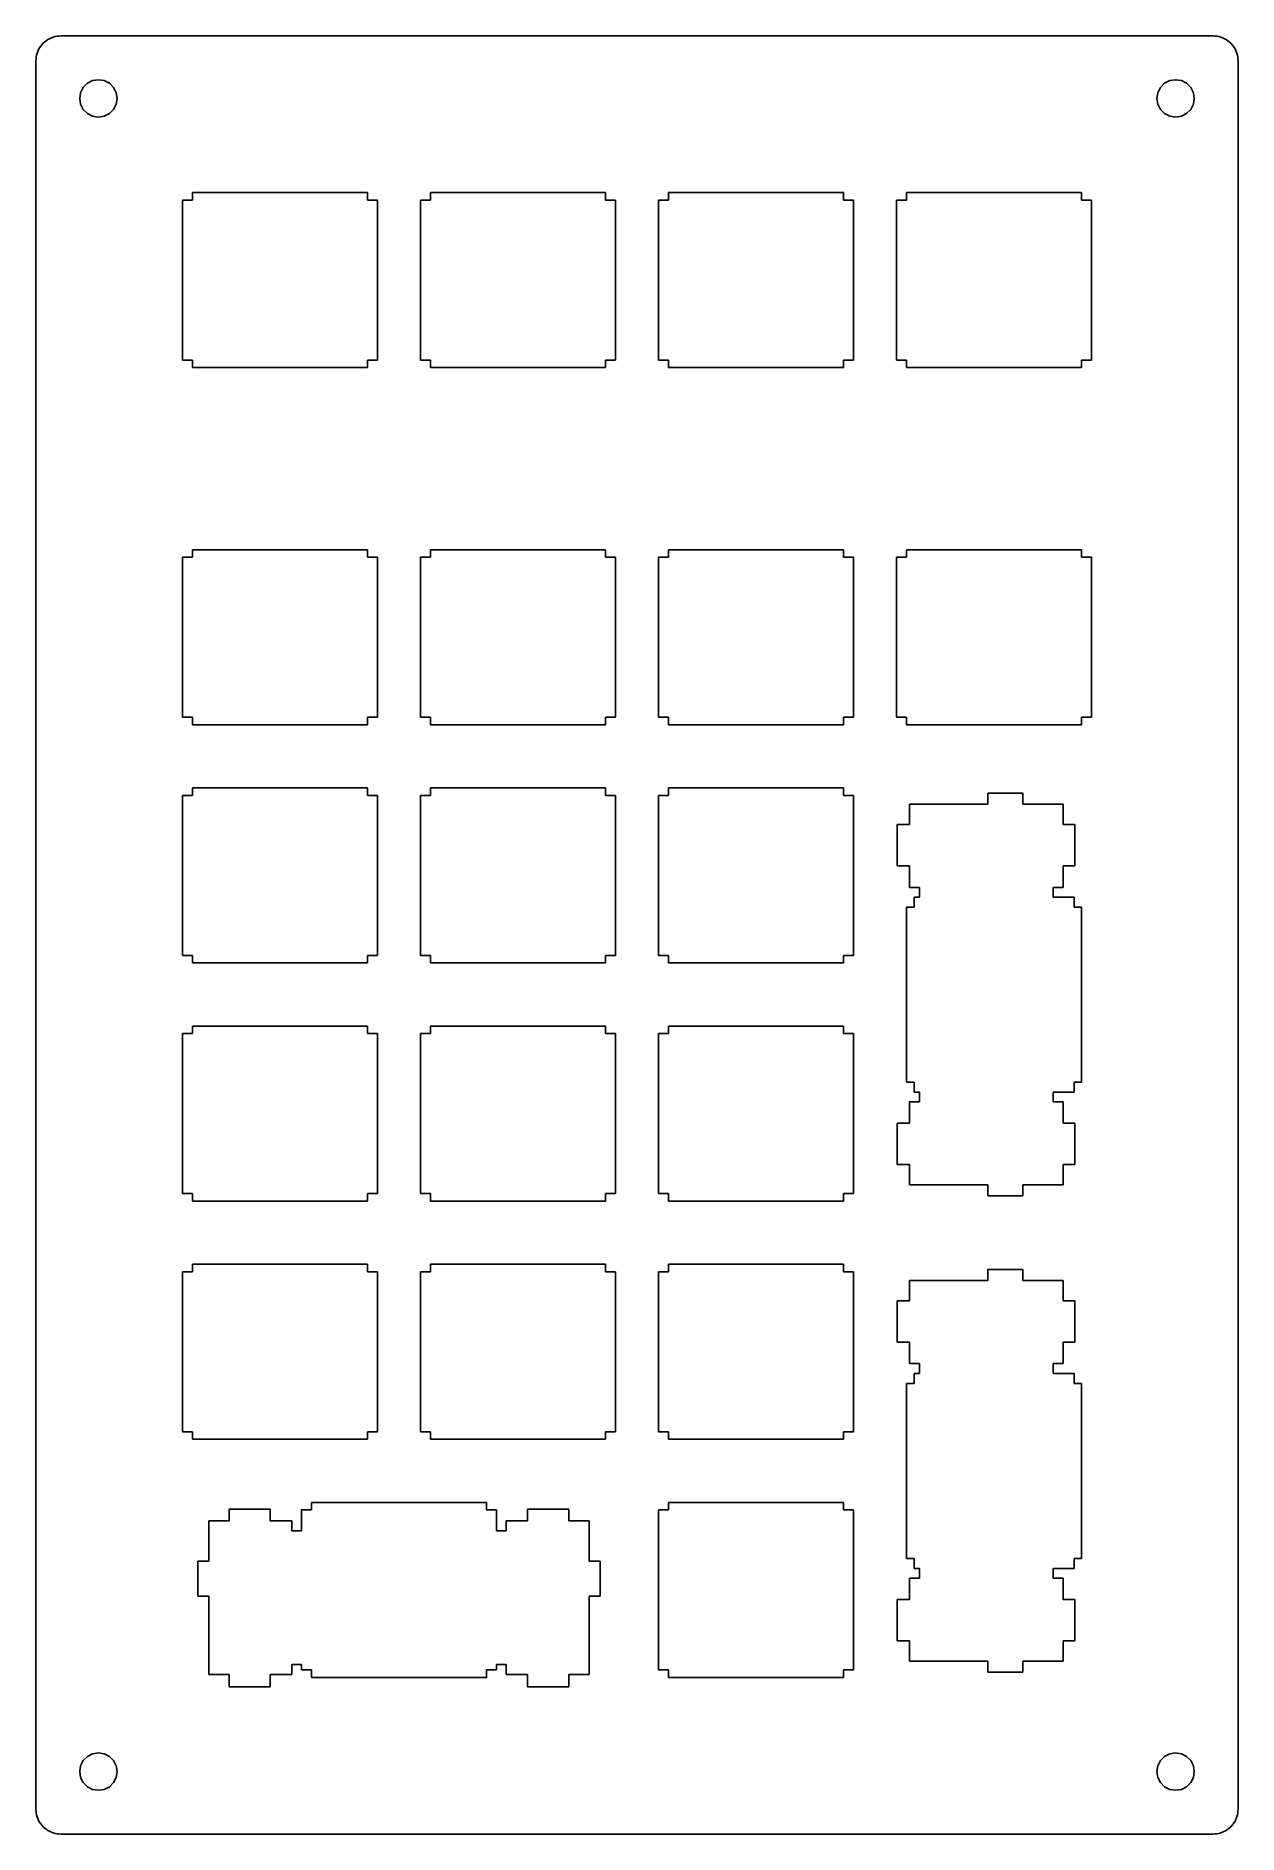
# Model space of a CAD drawing. Extents: x 0 to 96, y 0 to 144.
import ezdxf

# ---------------------------------------------------------------- set-up
doc = ezdxf.new("R2010")
doc.units = 0
doc.layers.get('0').update_dxf_attribs({"linetype": 'CONTINUOUS'})

msp = doc.modelspace()

# ---------------------------------------------------------------- linework, layer by layer
at = {"color": 0}
for p, q in [((1.32843, 143.786), (1.47588, 143.839)), ((1.47588, 143.839), (1.62609, 143.882)), ((1.62609, 143.882), (1.78043, 143.913)), ((1.78043, 143.913), (1.93614, 143.932)), ((1.93614, 143.932), (2.09324, 143.938)), ((2.09324, 143.938), (94.2936, 143.938)), ((94.2936, 143.938), (94.4506, 143.932)), ((94.4506, 143.932), (94.6065, 143.913)), ((94.6065, 143.913), (94.7607, 143.882)), ((94.7607, 143.882), (94.9124, 143.839)), ((94.9124, 143.839), (95.0584, 143.786)), ((0.118511, 142.251), (0.148828, 142.405)), ((0.148828, 142.405), (0.191547, 142.555)), ((0.191547, 142.555), (0.245291, 142.703)), ((0.245291, 142.703), (0.311437, 142.846)), ((0.311437, 142.846), (0.388606, 142.983)), ((0.388606, 142.983), (0.475424, 143.113)), ((0.475424, 143.113), (0.573264, 143.236)), ((0.573264, 143.236), (0.679372, 143.352)), ((0.679372, 143.352), (0.795129, 143.458)), ((0.795129, 143.458), (0.917773, 143.556)), ((0.917773, 143.556), (1.04869, 143.643)), ((1.04869, 143.643), (1.18511, 143.72)), ((1.18511, 143.72), (1.32843, 143.786)), ((95.0584, 143.786), (95.2017, 143.72)), ((95.2017, 143.72), (95.3382, 143.643)), ((95.3382, 143.643), (95.4691, 143.556)), ((95.4691, 143.556), (95.5933, 143.458)), ((95.5933, 143.458), (95.7076, 143.352)), ((95.7076, 143.352), (95.8151, 143.236)), ((95.8151, 143.236), (95.9115, 143.113)), ((95.9115, 143.113), (95.9982, 142.983)), ((95.9982, 142.983), (96.0755, 142.846)), ((96.0755, 142.846), (96.1415, 142.703)), ((96.1415, 142.703), (96.1954, 142.555)), ((96.1954, 142.555), (96.2395, 142.405)), ((96.2395, 142.405), (96.2685, 142.251)), ((0.093707, 141.938), (0.099219, 142.095)), ((0.093707, 2.11253), (0.093707, 141.938)), ((0.099219, 142.095), (0.118511, 142.251)), ((96.2685, 142.251), (96.2875, 142.095)), ((96.2875, 142.095), (96.2932, 141.938)), ((96.2932, 141.938), (96.2932, 2.11253)), ((3.66695, 139.401), (3.87918, 139.82)), ((3.87918, 139.82), (4.21128, 140.152)), ((4.21128, 140.152), (4.63021, 140.364)), ((4.63021, 140.364), (5.09323, 140.437)), ((5.09323, 140.437), (5.55763, 140.364)), ((5.55763, 140.364), (5.97517, 140.152)), ((5.97517, 140.152), (6.30728, 139.82)), ((6.30728, 139.82), (6.52089, 139.401)), ((89.8673, 139.401), (90.0797, 139.82)), ((90.0797, 139.82), (90.4117, 140.152)), ((90.4117, 140.152), (90.8293, 140.364)), ((90.8293, 140.364), (91.2936, 140.437)), ((91.2936, 140.437), (91.7582, 140.364)), ((91.7582, 140.364), (92.1755, 140.152)), ((92.1755, 140.152), (92.5079, 139.82)), ((92.5079, 139.82), (92.7213, 139.401)), ((3.59392, 138.938), (3.66695, 139.401)), ((3.66695, 138.473), (3.59392, 138.938)), ((3.87918, 138.056), (3.66695, 138.473)), ((6.52089, 138.473), (6.30728, 138.056)), ((6.52089, 139.401), (6.59391, 138.938)), ((6.59391, 138.938), (6.52089, 138.473)), ((89.7943, 138.938), (89.8673, 139.401)), ((89.8673, 138.473), (89.7943, 138.938)), ((90.0797, 138.056), (89.8673, 138.473)), ((92.7213, 138.473), (92.5079, 138.056)), ((92.7213, 139.401), (92.7943, 138.938)), ((92.7943, 138.938), (92.7213, 138.473)), ((4.21128, 137.724), (3.87918, 138.056)), ((4.63021, 137.51), (4.21128, 137.724)), ((5.09323, 137.437), (4.63021, 137.51)), ((5.55763, 137.51), (5.09323, 137.437)), ((5.97517, 137.724), (5.55763, 137.51)), ((6.30728, 138.056), (5.97517, 137.724)), ((90.4117, 137.724), (90.0797, 138.056)), ((90.8293, 137.51), (90.4117, 137.724)), ((91.2936, 137.437), (90.8293, 137.51)), ((91.7582, 137.51), (91.2936, 137.437)), ((92.1755, 137.724), (91.7582, 137.51)), ((92.5079, 138.056), (92.1755, 137.724)), ((12.6187, 130.813), (12.6187, 131.413)), ((12.6187, 131.413), (26.6182, 131.413)), ((26.6182, 131.413), (26.6182, 130.813)), ((31.6687, 130.813), (31.6687, 131.413)), ((31.6687, 131.413), (45.6681, 131.413)), ((45.6681, 131.413), (45.6681, 130.813)), ((50.7189, 130.813), (50.7189, 131.413)), ((50.7189, 131.413), (64.7181, 131.413)), ((64.7181, 131.413), (64.7181, 130.813)), ((69.7689, 130.813), (69.7689, 131.413)), ((69.7689, 131.413), (83.7681, 131.413)), ((83.7681, 131.413), (83.7681, 130.813)), ((11.8194, 118.012), (11.8194, 130.813)), ((11.8194, 130.813), (12.6187, 130.813)), ((26.6182, 130.813), (27.4188, 130.813)), ((27.4188, 130.813), (27.4188, 118.012)), ((30.8694, 118.012), (30.8694, 130.813)), ((30.8694, 130.813), (31.6687, 130.813)), ((45.6681, 130.813), (46.4689, 130.813)), ((46.4689, 130.813), (46.4689, 118.012)), ((49.9195, 118.012), (49.9195, 130.813)), ((49.9195, 130.813), (50.7189, 130.813)), ((64.7181, 130.813), (65.519, 130.813)), ((65.519, 130.813), (65.519, 118.012)), ((68.9695, 118.012), (68.9695, 130.813)), ((68.9695, 130.813), (69.7689, 130.813)), ((83.7681, 130.813), (84.569, 130.813)), ((84.569, 130.813), (84.569, 118.012)), ((12.6187, 118.012), (11.8194, 118.012)), ((12.6187, 117.413), (12.6187, 118.012)), ((26.6182, 118.012), (26.6182, 117.413)), ((27.4188, 118.012), (26.6182, 118.012)), ((31.6687, 118.012), (30.8694, 118.012)), ((31.6687, 117.413), (31.6687, 118.012)), ((45.6681, 118.012), (45.6681, 117.413)), ((46.4689, 118.012), (45.6681, 118.012)), ((50.7189, 118.012), (49.9195, 118.012)), ((50.7189, 117.413), (50.7189, 118.012)), ((64.7181, 118.012), (64.7181, 117.413)), ((65.519, 118.012), (64.7181, 118.012)), ((69.7689, 118.012), (68.9695, 118.012)), ((69.7689, 117.413), (69.7689, 118.012)), ((83.7681, 118.012), (83.7681, 117.413)), ((84.569, 118.012), (83.7681, 118.012)), ((26.6182, 117.413), (12.6187, 117.413)), ((45.6681, 117.413), (31.6687, 117.413)), ((64.7181, 117.413), (50.7189, 117.413)), ((83.7681, 117.413), (69.7689, 117.413)), ((11.8194, 89.4373), (11.8194, 102.238)), ((11.8194, 102.238), (12.6187, 102.238)), ((12.6187, 102.238), (12.6187, 102.838)), ((12.6187, 102.838), (26.6182, 102.838)), ((26.6182, 102.838), (26.6182, 102.238)), ((26.6182, 102.238), (27.4188, 102.238)), ((27.4188, 102.238), (27.4188, 89.4373)), ((30.8694, 89.4373), (30.8694, 102.238)), ((30.8694, 102.238), (31.6687, 102.238)), ((31.6687, 102.238), (31.6687, 102.838)), ((31.6687, 102.838), (45.6681, 102.838)), ((45.6681, 102.838), (45.6681, 102.238)), ((45.6681, 102.238), (46.4689, 102.238)), ((46.4689, 102.238), (46.4689, 89.4373)), ((49.9195, 89.4373), (49.9195, 102.238)), ((49.9195, 102.238), (50.7189, 102.238)), ((50.7189, 102.238), (50.7189, 102.838)), ((50.7189, 102.838), (64.7181, 102.838)), ((64.7181, 102.838), (64.7181, 102.238)), ((64.7181, 102.238), (65.519, 102.238)), ((65.519, 102.238), (65.519, 89.4373)), ((68.9695, 89.4373), (68.9695, 102.238)), ((68.9695, 102.238), (69.7689, 102.238)), ((69.7689, 102.238), (69.7689, 102.838)), ((69.7689, 102.838), (83.7681, 102.838)), ((83.7681, 102.838), (83.7681, 102.238)), ((83.7681, 102.238), (84.569, 102.238)), ((84.569, 102.238), (84.569, 89.4373)), ((12.6187, 89.4373), (11.8194, 89.4373)), ((12.6187, 88.8379), (12.6187, 89.4373)), ((26.6182, 89.4373), (26.6182, 88.8379)), ((27.4188, 89.4373), (26.6182, 89.4373)), ((31.6687, 89.4373), (30.8694, 89.4373)), ((31.6687, 88.8379), (31.6687, 89.4373)), ((45.6681, 89.4373), (45.6681, 88.8379)), ((46.4689, 89.4373), (45.6681, 89.4373)), ((50.7189, 89.4373), (49.9195, 89.4373)), ((50.7189, 88.8379), (50.7189, 89.4373)), ((64.7181, 89.4373), (64.7181, 88.8379)), ((65.519, 89.4373), (64.7181, 89.4373)), ((69.7689, 89.4373), (68.9695, 89.4373)), ((69.7689, 88.8379), (69.7689, 89.4373)), ((83.7681, 89.4373), (83.7681, 88.8379)), ((84.569, 89.4373), (83.7681, 89.4373)), ((26.6182, 88.8379), (12.6187, 88.8379)), ((45.6681, 88.8379), (31.6687, 88.8379)), ((64.7181, 88.8379), (50.7189, 88.8379)), ((83.7681, 88.8379), (69.7689, 88.8379)), ((12.6187, 83.1882), (12.6187, 83.7875)), ((12.6187, 83.7875), (26.6182, 83.7875)), ((26.6182, 83.7875), (26.6182, 83.1882)), ((31.6687, 83.1882), (31.6687, 83.7875)), ((31.6687, 83.7875), (45.6681, 83.7875)), ((45.6681, 83.7875), (45.6681, 83.1882)), ((50.7189, 83.1882), (50.7189, 83.7875)), ((50.7189, 83.7875), (64.7181, 83.7875)), ((64.7181, 83.7875), (64.7181, 83.1882)), ((11.8194, 70.3873), (11.8194, 83.1882)), ((11.8194, 83.1882), (12.6187, 83.1882)), ((26.6182, 83.1882), (27.4188, 83.1882)), ((27.4188, 83.1882), (27.4188, 70.3873)), ((30.8694, 70.3873), (30.8694, 83.1882)), ((30.8694, 83.1882), (31.6687, 83.1882)), ((45.6681, 83.1882), (46.4689, 83.1882)), ((46.4689, 83.1882), (46.4689, 70.3873)), ((49.9195, 70.3873), (49.9195, 83.1882)), ((49.9195, 83.1882), (50.7189, 83.1882)), ((64.7181, 83.1882), (65.519, 83.1882)), ((65.519, 83.1882), (65.519, 70.3873)), ((69.9989, 80.862), (69.9989, 82.4879)), ((69.9989, 82.4879), (76.2688, 82.4879)), ((76.2688, 82.4879), (76.2688, 83.3632)), ((76.2688, 83.3632), (79.0691, 83.3632)), ((79.0691, 83.3632), (79.0691, 82.4879)), ((79.0691, 82.4879), (82.2992, 82.4879)), ((82.2992, 82.4879), (82.2992, 80.862)), ((69.0192, 77.5628), (69.0192, 80.862)), ((69.0192, 80.862), (69.9989, 80.862)), ((82.2992, 80.862), (83.2185, 80.862)), ((83.2185, 80.862), (83.2185, 77.5628)), ((69.9989, 77.5628), (69.0192, 77.5628)), ((69.9989, 75.8377), (69.9989, 77.5628)), ((83.2185, 77.5628), (82.2992, 77.5628)), ((82.2992, 77.5628), (82.2992, 75.8377)), ((70.7983, 75.8377), (69.9989, 75.8377)), ((70.3682, 74.2625), (70.3682, 75.0616)), ((70.3682, 75.0616), (70.7983, 75.0616)), ((70.7983, 75.0616), (70.7983, 75.8377)), ((82.2992, 75.8377), (81.4987, 75.8377)), ((81.4987, 75.8377), (81.4987, 75.0616)), ((81.4987, 75.0616), (83.1688, 75.0616)), ((83.1688, 75.0616), (83.1688, 74.2625)), ((69.7689, 60.2629), (69.7689, 74.2625)), ((69.7689, 74.2625), (70.3682, 74.2625)), ((83.1688, 74.2625), (83.7681, 74.2625)), ((83.7681, 74.2625), (83.7681, 60.2629)), ((12.6187, 70.3873), (11.8194, 70.3873)), ((12.6187, 69.7879), (12.6187, 70.3873)), ((26.6182, 69.7879), (12.6187, 69.7879)), ((26.6182, 70.3873), (26.6182, 69.7879)), ((27.4188, 70.3873), (26.6182, 70.3873)), ((31.6687, 70.3873), (30.8694, 70.3873)), ((31.6687, 69.7879), (31.6687, 70.3873)), ((45.6681, 69.7879), (31.6687, 69.7879)), ((45.6681, 70.3873), (45.6681, 69.7879)), ((46.4689, 70.3873), (45.6681, 70.3873)), ((50.7189, 70.3873), (49.9195, 70.3873)), ((50.7189, 69.7879), (50.7189, 70.3873)), ((64.7181, 69.7879), (50.7189, 69.7879)), ((64.7181, 70.3873), (64.7181, 69.7879)), ((65.519, 70.3873), (64.7181, 70.3873)), ((12.6187, 64.1382), (12.6187, 64.7375)), ((12.6187, 64.7375), (26.6182, 64.7375)), ((26.6182, 64.7375), (26.6182, 64.1382)), ((31.6687, 64.1382), (31.6687, 64.7375)), ((31.6687, 64.7375), (45.6681, 64.7375)), ((45.6681, 64.7375), (45.6681, 64.1382)), ((50.7189, 64.1382), (50.7189, 64.7375)), ((50.7189, 64.7375), (64.7181, 64.7375)), ((64.7181, 64.7375), (64.7181, 64.1382)), ((11.8194, 51.3373), (11.8194, 64.1382)), ((11.8194, 64.1382), (12.6187, 64.1382)), ((26.6182, 64.1382), (27.4188, 64.1382)), ((27.4188, 64.1382), (27.4188, 51.3373)), ((30.8694, 51.3373), (30.8694, 64.1382)), ((30.8694, 64.1382), (31.6687, 64.1382)), ((45.6681, 64.1382), (46.4689, 64.1382)), ((46.4689, 64.1382), (46.4689, 51.3373)), ((49.9195, 51.3373), (49.9195, 64.1382)), ((49.9195, 64.1382), (50.7189, 64.1382)), ((64.7181, 64.1382), (65.519, 64.1382)), ((65.519, 64.1382), (65.519, 51.3373)), ((70.3682, 60.2629), (69.7689, 60.2629)), ((70.3682, 59.4625), (70.3682, 60.2629)), ((70.7983, 59.4625), (70.3682, 59.4625)), ((70.7983, 58.6878), (70.7983, 59.4625)), ((83.1688, 59.4625), (81.4987, 59.4625)), ((81.4987, 59.4625), (81.4987, 58.6878)), ((83.1688, 60.2629), (83.1688, 59.4625)), ((83.7681, 60.2629), (83.1688, 60.2629)), ((69.9989, 56.9627), (69.9989, 58.6878)), ((69.9989, 58.6878), (70.7983, 58.6878)), ((81.4987, 58.6878), (82.2992, 58.6878)), ((82.2992, 58.6878), (82.2992, 56.9627)), ((69.0192, 53.6621), (69.0192, 56.9627)), ((69.0192, 56.9627), (69.9989, 56.9627)), ((82.2992, 56.9627), (83.2185, 56.9627)), ((83.2185, 56.9627), (83.2185, 53.6621)), ((69.9989, 53.6621), (69.0192, 53.6621)), ((69.9989, 52.0375), (69.9989, 53.6621)), ((83.2185, 53.6621), (82.2992, 53.6621)), ((82.2992, 53.6621), (82.2992, 52.0375)), ((76.2688, 52.0375), (69.9989, 52.0375)), ((76.2688, 51.1623), (76.2688, 52.0375)), ((82.2992, 52.0375), (79.0691, 52.0375)), ((79.0691, 52.0375), (79.0691, 51.1623)), ((12.6187, 51.3373), (11.8194, 51.3373)), ((12.6187, 50.7379), (12.6187, 51.3373)), ((26.6182, 50.7379), (12.6187, 50.7379)), ((26.6182, 51.3373), (26.6182, 50.7379)), ((27.4188, 51.3373), (26.6182, 51.3373)), ((31.6687, 51.3373), (30.8694, 51.3373)), ((31.6687, 50.7379), (31.6687, 51.3373)), ((45.6681, 50.7379), (31.6687, 50.7379)), ((45.6681, 51.3373), (45.6681, 50.7379)), ((46.4689, 51.3373), (45.6681, 51.3373)), ((50.7189, 51.3373), (49.9195, 51.3373)), ((50.7189, 50.7379), (50.7189, 51.3373)), ((64.7181, 50.7379), (50.7189, 50.7379)), ((64.7181, 51.3373), (64.7181, 50.7379)), ((65.519, 51.3373), (64.7181, 51.3373)), ((79.0691, 51.1623), (76.2688, 51.1623)), ((11.8194, 32.2874), (11.8194, 45.0882)), ((11.8194, 45.0882), (12.6187, 45.0882)), ((12.6187, 45.0882), (12.6187, 45.6875)), ((12.6187, 45.6875), (26.6182, 45.6875)), ((26.6182, 45.6875), (26.6182, 45.0882)), ((26.6182, 45.0882), (27.4188, 45.0882)), ((27.4188, 45.0882), (27.4188, 32.2874)), ((30.8694, 32.2874), (30.8694, 45.0882)), ((30.8694, 45.0882), (31.6687, 45.0882)), ((31.6687, 45.0882), (31.6687, 45.6875)), ((31.6687, 45.6875), (45.6681, 45.6875)), ((45.6681, 45.6875), (45.6681, 45.0882)), ((45.6681, 45.0882), (46.4689, 45.0882)), ((46.4689, 45.0882), (46.4689, 32.2874)), ((49.9195, 32.2874), (49.9195, 45.0882)), ((49.9195, 45.0882), (50.7189, 45.0882)), ((50.7189, 45.0882), (50.7189, 45.6875)), ((50.7189, 45.6875), (64.7181, 45.6875)), ((64.7181, 45.6875), (64.7181, 45.0882)), ((64.7181, 45.0882), (65.519, 45.0882)), ((65.519, 45.0882), (65.519, 32.2874)), ((76.2688, 44.3879), (76.2688, 45.2632)), ((76.2688, 45.2632), (79.0691, 45.2632)), ((79.0691, 45.2632), (79.0691, 44.3879)), ((69.9989, 42.762), (69.9989, 44.3879)), ((69.9989, 44.3879), (76.2688, 44.3879)), ((79.0691, 44.3879), (82.2992, 44.3879)), ((82.2992, 44.3879), (82.2992, 42.762)), ((69.0192, 39.4628), (69.0192, 42.762)), ((69.0192, 42.762), (69.9989, 42.762)), ((82.2992, 42.762), (83.2185, 42.762)), ((83.2185, 42.762), (83.2185, 39.4628)), ((69.9989, 39.4628), (69.0192, 39.4628)), ((69.9989, 37.7377), (69.9989, 39.4628)), ((83.2185, 39.4628), (82.2992, 39.4628)), ((82.2992, 39.4628), (82.2992, 37.7377)), ((70.7983, 37.7377), (69.9989, 37.7377)), ((70.7983, 36.9616), (70.7983, 37.7377)), ((82.2992, 37.7377), (81.4987, 37.7377)), ((81.4987, 37.7377), (81.4987, 36.9616)), ((69.7689, 22.163), (69.7689, 36.1625)), ((69.7689, 36.1625), (70.3682, 36.1625)), ((70.3682, 36.1625), (70.3682, 36.9616)), ((70.3682, 36.9616), (70.7983, 36.9616)), ((81.4987, 36.9616), (83.1688, 36.9616)), ((83.1688, 36.9616), (83.1688, 36.1625)), ((83.1688, 36.1625), (83.7681, 36.1625)), ((83.7681, 36.1625), (83.7681, 22.163)), ((12.6187, 32.2874), (11.8194, 32.2874)), ((12.6187, 31.688), (12.6187, 32.2874)), ((26.6182, 31.688), (12.6187, 31.688)), ((26.6182, 32.2874), (26.6182, 31.688)), ((27.4188, 32.2874), (26.6182, 32.2874)), ((31.6687, 32.2874), (30.8694, 32.2874)), ((31.6687, 31.688), (31.6687, 32.2874)), ((45.6681, 31.688), (31.6687, 31.688)), ((45.6681, 32.2874), (45.6681, 31.688)), ((46.4689, 32.2874), (45.6681, 32.2874)), ((50.7189, 32.2874), (49.9195, 32.2874)), ((50.7189, 31.688), (50.7189, 32.2874)), ((64.7181, 31.688), (50.7189, 31.688)), ((64.7181, 32.2874), (64.7181, 31.688)), ((65.519, 32.2874), (64.7181, 32.2874)), ((15.5443, 25.1671), (15.5443, 26.0876)), ((15.5443, 26.0876), (18.8433, 26.0876)), ((18.8433, 26.0876), (18.8433, 25.1671)), ((21.3444, 24.3678), (21.3444, 26.038)), ((21.3444, 26.038), (22.1437, 26.038)), ((22.1437, 26.038), (22.1437, 26.6375)), ((22.1437, 26.6375), (36.1431, 26.6375)), ((36.1431, 26.6375), (36.1431, 26.038)), ((36.1431, 26.038), (36.9439, 26.038)), ((36.9439, 26.038), (36.9439, 24.3678)), ((39.4437, 25.1671), (39.4437, 26.0876)), ((39.4437, 26.0876), (42.744, 26.0876)), ((42.744, 26.0876), (42.744, 25.1671)), ((49.9195, 13.2374), (49.9195, 26.038)), ((49.9195, 26.038), (50.7189, 26.038)), ((50.7189, 26.038), (50.7189, 26.6375)), ((50.7189, 26.6375), (64.7181, 26.6375)), ((64.7181, 26.6375), (64.7181, 26.038)), ((64.7181, 26.038), (65.519, 26.038)), ((65.519, 26.038), (65.519, 13.2374)), ((13.9182, 21.937), (13.9182, 25.1671)), ((13.9182, 25.1671), (15.5443, 25.1671)), ((18.8433, 25.1671), (20.5686, 25.1671)), ((20.5686, 25.1671), (20.5686, 24.3678)), ((37.7183, 24.3678), (37.7183, 25.1671)), ((37.7183, 25.1671), (39.4437, 25.1671)), ((42.744, 25.1671), (44.3689, 25.1671)), ((44.3689, 25.1671), (44.3689, 21.937)), ((20.5686, 24.3678), (21.3444, 24.3678)), ((36.9439, 24.3678), (37.7183, 24.3678)), ((13.0431, 19.1368), (13.0431, 21.937)), ((13.0431, 21.937), (13.9182, 21.937)), ((44.3689, 21.937), (45.2438, 21.937)), ((45.2438, 21.937), (45.2438, 19.1368)), ((70.3682, 22.163), (69.7689, 22.163)), ((70.3682, 21.3624), (70.3682, 22.163)), ((83.1688, 22.163), (83.1688, 21.3624)), ((83.7681, 22.163), (83.1688, 22.163)), ((69.9989, 18.8626), (69.9989, 20.5879)), ((69.9989, 20.5879), (70.7983, 20.5879)), ((70.7983, 21.3624), (70.3682, 21.3624)), ((70.7983, 20.5879), (70.7983, 21.3624)), ((83.1688, 21.3624), (81.4987, 21.3624)), ((81.4987, 21.3624), (81.4987, 20.5879)), ((81.4987, 20.5879), (82.2992, 20.5879)), ((82.2992, 20.5879), (82.2992, 18.8626)), ((13.9182, 19.1368), (13.0431, 19.1368)), ((13.9182, 12.8668), (13.9182, 19.1368)), ((44.3689, 19.1368), (44.3689, 12.8668)), ((45.2438, 19.1368), (44.3689, 19.1368)), ((69.0192, 15.5622), (69.0192, 18.8626)), ((69.0192, 18.8626), (69.9989, 18.8626)), ((82.2992, 18.8626), (83.2185, 18.8626)), ((83.2185, 18.8626), (83.2185, 15.5622)), ((69.9989, 15.5622), (69.0192, 15.5622)), ((69.9989, 13.9375), (69.9989, 15.5622)), ((83.2185, 15.5622), (82.2992, 15.5622)), ((82.2992, 15.5622), (82.2992, 13.9375)), ((21.3444, 13.6674), (20.5686, 13.6674)), ((20.5686, 13.6674), (20.5686, 12.8668)), ((21.3444, 13.2374), (21.3444, 13.6674)), ((22.1437, 13.2374), (21.3444, 13.2374)), ((22.1437, 12.638), (22.1437, 13.2374)), ((36.9439, 13.2374), (36.1431, 13.2374)), ((36.1431, 13.2374), (36.1431, 12.638)), ((37.7183, 13.6674), (36.9439, 13.6674)), ((36.9439, 13.6674), (36.9439, 13.2374)), ((37.7183, 12.8668), (37.7183, 13.6674)), ((50.7189, 13.2374), (49.9195, 13.2374)), ((50.7189, 12.638), (50.7189, 13.2374)), ((64.7181, 13.2374), (64.7181, 12.638)), ((65.519, 13.2374), (64.7181, 13.2374)), ((76.2688, 13.9375), (69.9989, 13.9375)), ((76.2688, 13.0624), (76.2688, 13.9375)), ((79.0691, 13.0624), (76.2688, 13.0624)), ((82.2992, 13.9375), (79.0691, 13.9375)), ((79.0691, 13.9375), (79.0691, 13.0624)), ((15.5443, 12.8668), (13.9182, 12.8668)), ((15.5443, 11.887), (15.5443, 12.8668)), ((18.8433, 11.887), (15.5443, 11.887)), ((20.5686, 12.8668), (18.8433, 12.8668)), ((18.8433, 12.8668), (18.8433, 11.887)), ((36.1431, 12.638), (22.1437, 12.638)), ((39.4437, 12.8668), (37.7183, 12.8668)), ((39.4437, 11.887), (39.4437, 12.8668)), ((42.744, 11.887), (39.4437, 11.887)), ((44.3689, 12.8668), (42.744, 12.8668)), ((42.744, 12.8668), (42.744, 11.887)), ((64.7181, 12.638), (50.7189, 12.638)), ((3.66695, 5.57692), (3.87918, 5.99447)), ((3.87918, 5.99447), (4.21128, 6.32658)), ((4.21128, 6.32658), (4.63021, 6.53881)), ((4.63021, 6.53881), (5.09323, 6.61183)), ((5.09323, 6.61183), (5.55763, 6.53881)), ((5.55763, 6.53881), (5.97517, 6.32658)), ((5.97517, 6.32658), (6.30728, 5.99447)), ((6.30728, 5.99447), (6.52089, 5.57692)), ((89.8673, 5.57692), (90.0797, 5.99447)), ((90.0797, 5.99447), (90.4117, 6.32658)), ((90.4117, 6.32658), (90.8293, 6.53881)), ((90.8293, 6.53881), (91.2936, 6.61183)), ((91.2936, 6.61183), (91.7582, 6.53881)), ((91.7582, 6.53881), (92.1755, 6.32658)), ((92.1755, 6.32658), (92.5079, 5.99447)), ((92.5079, 5.99447), (92.7213, 5.57692)), ((3.59392, 5.11253), (3.66695, 5.57692)), ((3.66695, 4.64813), (3.59392, 5.11253)), ((3.87918, 4.23058), (3.66695, 4.64813)), ((6.52089, 4.64813), (6.30728, 4.23058)), ((6.52089, 5.57692), (6.59391, 5.11253)), ((6.59391, 5.11253), (6.52089, 4.64813)), ((89.7943, 5.11253), (89.8673, 5.57692)), ((89.8673, 4.64813), (89.7943, 5.11253)), ((90.0797, 4.23058), (89.8673, 4.64813)), ((92.7213, 4.64813), (92.5079, 4.23058)), ((92.7213, 5.57692), (92.7943, 5.11253)), ((92.7943, 5.11253), (92.7213, 4.64813)), ((4.21128, 3.89848), (3.87918, 4.23058)), ((4.63021, 3.68487), (4.21128, 3.89848)), ((5.09323, 3.61184), (4.63021, 3.68487)), ((5.55763, 3.68487), (5.09323, 3.61184)), ((5.97517, 3.89848), (5.55763, 3.68487)), ((6.30728, 4.23058), (5.97517, 3.89848)), ((90.4117, 3.89848), (90.0797, 4.23058)), ((90.8293, 3.68487), (90.4117, 3.89848)), ((91.2936, 3.61184), (90.8293, 3.68487)), ((91.7582, 3.68487), (91.2936, 3.61184)), ((92.1755, 3.89848), (91.7582, 3.68487)), ((92.5079, 4.23058), (92.1755, 3.89848)), ((0.099219, 1.95544), (0.093707, 2.11253)), ((0.118511, 1.79972), (0.099219, 1.95544)), ((0.148828, 1.64538), (0.118511, 1.79972)), ((0.191547, 1.4938), (0.148828, 1.64538)), ((0.245291, 1.34772), (0.191547, 1.4938)), ((96.1954, 1.4938), (96.1415, 1.34772)), ((96.2395, 1.64538), (96.1954, 1.4938)), ((96.2685, 1.79972), (96.2395, 1.64538)), ((96.2875, 1.95544), (96.2685, 1.79972)), ((96.2932, 2.11253), (96.2875, 1.95544)), ((0.311437, 1.2044), (0.245291, 1.34772)), ((0.388606, 1.06798), (0.311437, 1.2044)), ((0.475424, 0.937066), (0.388606, 1.06798)), ((0.573264, 0.813043), (0.475424, 0.937066)), ((0.679372, 0.698666), (0.573264, 0.813043)), ((0.795129, 0.591178), (0.679372, 0.698666)), ((0.917773, 0.494714), (0.795129, 0.591178)), ((1.04869, 0.407899), (0.917773, 0.494714)), ((1.18511, 0.330729), (1.04869, 0.407899)), ((1.32843, 0.264583), (1.18511, 0.330729)), ((1.47588, 0.21084), (1.32843, 0.264583)), ((1.62609, 0.166743), (1.47588, 0.21084)), ((1.78043, 0.137804), (1.62609, 0.166743)), ((1.93614, 0.118511), (1.78043, 0.137804)), ((2.09324, 0.112999), (1.93614, 0.118511)), ((94.2936, 0.112999), (2.09324, 0.112999)), ((94.4506, 0.118511), (94.2936, 0.112999)), ((94.6065, 0.137804), (94.4506, 0.118511)), ((94.7607, 0.166743), (94.6065, 0.137804)), ((94.9124, 0.21084), (94.7607, 0.166743)), ((95.0584, 0.264583), (94.9124, 0.21084)), ((95.2017, 0.330729), (95.0584, 0.264583)), ((95.3382, 0.407899), (95.2017, 0.330729)), ((95.4691, 0.494714), (95.3382, 0.407899)), ((95.5933, 0.591178), (95.4691, 0.494714)), ((95.7076, 0.698666), (95.5933, 0.591178)), ((95.8151, 0.813043), (95.7076, 0.698666)), ((95.9115, 0.937066), (95.8151, 0.813043)), ((95.9982, 1.06798), (95.9115, 0.937066)), ((96.0755, 1.2044), (95.9982, 1.06798)), ((96.1415, 1.34772), (96.0755, 1.2044))]:
    msp.add_line(p, q, dxfattribs=at)

doc.saveas('drawing.dxf')
